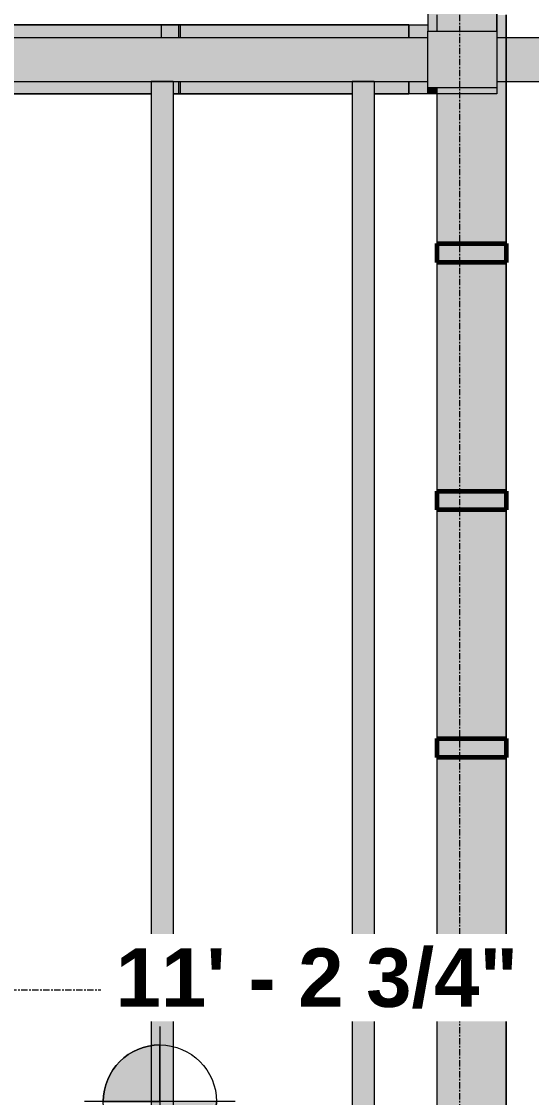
# Model space of a CAD drawing. Header units: inches. Extents: x -3226 to -1722, y 8184 to 8997.
# Drawn here: x -2366.7 to -2326.1, y 8426 to 8511.6 of the extents above; entities that cross this region are included whole.
import ezdxf

# ---------------------------------------------------------------- set-up
doc = ezdxf.new("R2010")
doc.units = ezdxf.units.IN
doc.header["$MEASUREMENT"] = 0
doc.linetypes.add('Grid Line 1_2_', pattern=[0.875, 0.5, -0.125, 0.125, -0.125])
for name, color, linetype, lineweight in [('A-GLAZ-CWMG', 51, 'Continuous', 9), ('A-GLAZ-CWMG-2', 51, 'Continuous', 60), ('G-ANNO-DIMS', 111, 'Continuous', 9), ('S-BEAM', 12, 'Continuous', 9), ('S-BEAM-1', 63, 'Continuous', 9), ('S-BEAM-2', 143, 'Continuous', 9), ('S-COLS', 52, 'Continuous', 9), ('S-COLS-3', 22, 'Continuous', 9), ('S-GRID-1', 1, 'Grid Line 1_2_', 9)]:
    doc.layers.add(name, color=color, linetype=linetype, lineweight=lineweight)
doc.layers.add('A-GLAZ-CWMG-1', color=235, linetype='Continuous', lineweight=9, transparency=0.4)
doc.styles.add('Arial_B', font='arialbd.ttf', dxfattribs={"height": 4.642857})

# ---------------------------------------------------------------- blocks, each defined once
blk = doc.blocks.new('Rectangular Mullion - Stud - Base_Head-1810186-FRAMING - 2ND FLOOR')
at = {"layer": 'A-GLAZ-CWMG-1'}
for points in [[(-2328.087, 8415.183), (-2328.087, 8433.366), (-2333.587, 8433.366), (-2333.587, 8415.183)], [(-2328.087, 8413.683), (-2328.087, 8415.183), (-2333.587, 8415.183), (-2333.587, 8413.683)]]:
    blk.add_hatch(color=256, dxfattribs=at).paths.add_polyline_path(points, flags=0)
at = {"layer": 'A-GLAZ-CWMG'}
for p, q in [((-2333.587, 8415.183), (-2333.587, 8433.366)), ((-2333.587, 8415.183), (-2333.587, 8433.366)), ((-2328.087, 8433.366), (-2328.087, 8415.183)), ((-2328.087, 8415.183), (-2328.087, 8433.366)), ((-2333.587, 8413.683), (-2333.587, 8415.183)), ((-2333.587, 8413.683), (-2333.587, 8415.183)), ((-2328.087, 8415.183), (-2328.087, 8413.683)), ((-2328.087, 8413.683), (-2328.087, 8415.183))]:
    blk.add_line(p, q, dxfattribs=at)
blk = doc.blocks.new('Rectangular Mullion - Stud - Base_Head-V1-FRAMING - 2ND FLOOR')
at = {"layer": 'A-GLAZ-CWMG-1'}
h = blk.add_hatch(color=256, dxfattribs=at)
h.paths.add_polyline_path([(-2328.087, 8493.917), (-2328.087, 8506.819), (-2328.837, 8506.819), (-2328.837, 8505.819), (-2333.587, 8505.819), (-2333.587, 8493.917)], flags=0)
h.paths.add_polyline_path([(-2328.837, 8510.319), (-2328.087, 8510.319), (-2328.087, 8512.101), (-2328.837, 8512.101), (-2328.837, 8510.819)], flags=0)
for points in [[(-2328.087, 8506.819), (-2328.087, 8510.319), (-2328.837, 8510.319), (-2328.837, 8506.819)], [(-2328.087, 8492.417), (-2328.087, 8493.917), (-2333.587, 8493.917), (-2333.587, 8492.417)]]:
    blk.add_hatch(color=256, dxfattribs=at).paths.add_polyline_path(points, flags=0)
at = {"layer": 'A-GLAZ-CWMG'}
for p, q in [((-2333.587, 8510.819), (-2333.587, 8512.101)), ((-2333.587, 8510.819), (-2333.587, 8512.101)), ((-2328.087, 8512.101), (-2328.087, 8493.917)), ((-2328.087, 8493.917), (-2328.087, 8512.101)), ((-2333.587, 8493.917), (-2333.587, 8506.319)), ((-2333.587, 8493.917), (-2333.587, 8506.319)), ((-2333.587, 8492.417), (-2333.587, 8493.917)), ((-2333.587, 8492.417), (-2333.587, 8493.917)), ((-2328.087, 8493.917), (-2328.087, 8492.417)), ((-2328.087, 8492.417), (-2328.087, 8493.917))]:
    blk.add_line(p, q, dxfattribs=at)
blk = doc.blocks.new('Rectangular Mullion - Stud - Vertical-1966273-FRAMING - 2ND FLOOR')
at = {"layer": 'A-GLAZ-CWMG'}
for p, q in [((0, -5.5), (0, 0)), ((0, 0), (1.5, 0)), ((1.5, 0), (1.5, -5.5)), ((1.5, -5.5), (0, -5.5))]:
    blk.add_line(p, q, dxfattribs=at)
at = {"layer": 'A-GLAZ-CWMG-2'}
for p, q in [((1.5, 0), (0, 0)), ((0, 0), (0, -5.5)), ((1.5, -5.5), (1.5, 0)), ((0, -5.5), (1.5, -5.5))]:
    blk.add_line(p, q, dxfattribs=at)
blk = doc.blocks.new('Rectangular Mullion - Stud - Base_Head-1810189-FRAMING - 2ND FLOOR')
at = {"layer": 'A-GLAZ-CWMG-1'}
for points in [[(-2333.587, 8510.819), (-2333.587, 8525.503), (-2334.337, 8525.503), (-2334.337, 8510.819)], [(-2328.837, 8512.101), (-2328.837, 8512.694), (-2329.087, 8512.694), (-2329.087, 8513.601), (-2333.587, 8513.601), (-2333.587, 8512.101), (-2329.087, 8512.101)]]:
    blk.add_hatch(color=256, dxfattribs=at).paths.add_polyline_path(points, flags=0)
h = blk.add_hatch(color=256, dxfattribs=at)
h.paths.add_polyline_path([(-2333.587, 8510.819), (-2328.837, 8510.819), (-2328.837, 8512.101), (-2333.587, 8512.101)], flags=0)
h.paths.add_polyline_path([(-2333.587, 8513.601), (-2329.087, 8513.601), (-2329.087, 8525.503), (-2333.587, 8525.503), (-2333.587, 8513.753)], flags=0)
at = {"layer": 'A-GLAZ-CWMG'}
for p, q in [((-2334.337, 8525.503), (-2334.337, 8510.819)), ((-2334.337, 8525.503), (-2334.337, 8510.819)), ((-2328.837, 8512.101), (-2328.837, 8512.694)), ((-2328.837, 8512.694), (-2328.837, 8512.101)), ((-2328.837, 8510.819), (-2328.837, 8512.101)), ((-2328.837, 8512.101), (-2328.837, 8510.819))]:
    blk.add_line(p, q, dxfattribs=at)
blk = doc.blocks.new('Rectangular Mullion - Stud - Vertical-1967712-FRAMING - 2ND FLOOR')
at = {"layer": 'A-GLAZ-CWMG'}
for p, q in [((-1.5, 5.5), (0, 5.5)), ((-1.5, 4.5), (-1.5, 5.5)), ((0, 5.5), (0, 5)), ((-1.5, 0), (-1.5, 1)), ((0, 0), (-1.5, 0)), ((0, 0.5), (0, 0))]:
    blk.add_line(p, q, dxfattribs=at)
blk = doc.blocks.new('Rectangular Mullion - Stud - Base_Head-1810225-FRAMING - 2ND FLOOR')
at = {"layer": 'A-GLAZ-CWMG'}
for p, q in [((-2335.837, 8511.319), (-2354.02, 8511.319)), ((-2335.837, 8511.319), (-2354.02, 8511.319)), ((-2335.837, 8510.319), (-2335.837, 8511.319)), ((-2335.837, 8511.319), (-2335.837, 8510.319)), ((-2335.837, 8505.819), (-2335.837, 8506.819)), ((-2335.837, 8506.819), (-2335.837, 8505.819)), ((-2354.02, 8505.819), (-2340.337, 8505.819)), ((-2340.337, 8505.819), (-2354.02, 8505.819)), ((-2338.587, 8505.819), (-2335.837, 8505.819)), ((-2335.837, 8505.819), (-2338.587, 8505.819))]:
    blk.add_line(p, q, dxfattribs=at)
blk = doc.blocks.new('Rectangular Mullion - Stud - Base_Head-1810223-FRAMING - 2ND FLOOR')
at = {"layer": 'A-GLAZ-CWMG'}
for p, q in [((-2354.02, 8511.319), (-2373.704, 8511.319)), ((-2354.02, 8511.319), (-2373.704, 8511.319)), ((-2373.704, 8505.819), (-2372.337, 8505.819)), ((-2372.337, 8505.819), (-2373.704, 8505.819)), ((-2370.587, 8505.819), (-2356.337, 8505.819)), ((-2356.337, 8505.819), (-2370.587, 8505.819)), ((-2354.587, 8505.819), (-2354.02, 8505.819)), ((-2354.02, 8505.819), (-2354.587, 8505.819))]:
    blk.add_line(p, q, dxfattribs=at)
blk = doc.blocks.new('Rectangular Mullion - Stud - Vertical-1966697-FRAMING - 2ND FLOOR')
at = {"layer": 'A-GLAZ-CWMG-1'}
h = blk.add_hatch(color=256, dxfattribs=at)
h.paths.add_polyline_path([(-1.5, 0), (0, 0), (0, 1), (-1.5, 1)], flags=0)
h.paths.add_polyline_path([(0, 4.5), (0, 5.5), (-1.5, 5.5), (-1.5, 4.5)], flags=0)
at = {"layer": 'A-GLAZ-CWMG'}
for p, q in [((-1.5, 4.5), (-1.5, 5.5)), ((-1.5, 5.5), (0, 5.5)), ((0, 5.5), (0, 5)), ((-1.5, 0), (-1.5, 1)), ((0, 0), (-1.5, 0)), ((0, 0.5), (0, 0))]:
    blk.add_line(p, q, dxfattribs=at)
blk = doc.blocks.new('Timber-Column - _3_ 2X6s - FINISH GRADE-1961503-FRAMING - 2ND FLOOR')
at = {"layer": 'S-COLS-3'}
blk.add_hatch(color=256, dxfattribs=at).paths.add_polyline_path([(-2.25, -2.75), (2.25, -2.75), (2.25, 2.75), (-2.25, 2.75), (-2.25, 2)], flags=0)
at = {"layer": 'S-COLS'}
for p, q in [((-2.25, -2.75), (-2.25, 2.75)), ((-2.25, 2.75), (2.25, 2.75)), ((2.25, 2.75), (2.25, -2.75)), ((2.25, -2.75), (-2.25, -2.75))]:
    blk.add_line(p, q, dxfattribs=at)
blk = doc.blocks.new('LVL-Laminated Veneer Lumber - _2_-1 3_4_ x 9 1_2_ LVL-2000759-FRAMING - 2ND FLOOR')
at = {"layer": 'S-BEAM-1'}
h = blk.add_hatch(color=256, dxfattribs=at)
h.paths.add_polyline_path([(51.504, -1.75), (65.75, -1.75), (65.75, 1.75), (32.5, 1.75), (32.5, -1.75)], flags=0)
h.paths.add_polyline_path([(-65.062, -1.75), (26.25, -1.75), (26.25, 1.75), (-65.062, 1.75)], flags=0)
at = {"layer": 'S-BEAM'}
for p, q in [((-65.062, 1.75), (26.25, 1.75)), ((31.75, 1.75), (32.5, 1.75)), ((32.5, 1.75), (65.75, 1.75)), ((-65.062, -1.75), (26.25, -1.75)), ((31.75, -1.75), (32.5, -1.75)), ((32.5, -1.75), (65.75, -1.75))]:
    blk.add_line(p, q, dxfattribs=at)
blk = doc.blocks.new('Plywood Web Joist - 9 1_2_ TJI110 _ 16_ O_C_-2020598-FRAMING - 2ND FLOOR')
at = {"layer": 'S-BEAM-2'}
h = blk.add_hatch(color=256, dxfattribs=at)
h.paths.add_polyline_path([(63.875, -0.875), (63.875, 0.875), (41.875, 0.875), (41.875, -0.875)], flags=0)
h.paths.add_polyline_path([(36.375, -0.875), (36.375, 0.875), (-63.875, 0.875), (-63.875, -0.875), (7.779, -0.875)], flags=0)
at = {"layer": 'S-BEAM'}
for p, q in [((-63.875, 0.875), (-63.875, -0.875)), ((-63.875, 0.875), (36.375, 0.875)), ((-63.875, -0.875), (36.375, -0.875))]:
    blk.add_line(p, q, dxfattribs=at)
blk = doc.blocks.new('Rectangular Mullion - Stud - Base_Head-1966215-FRAMING - 2ND FLOOR')
at = {"layer": 'A-GLAZ-CWMG'}
for p, q in [((-2333.587, 8415.183), (-2333.587, 8433.366)), ((-2333.587, 8415.183), (-2333.587, 8433.366)), ((-2328.087, 8433.366), (-2328.087, 8415.183)), ((-2328.087, 8415.183), (-2328.087, 8433.366)), ((-2333.587, 8413.683), (-2333.587, 8415.183)), ((-2333.587, 8413.683), (-2333.587, 8415.183)), ((-2328.087, 8415.183), (-2328.087, 8413.683)), ((-2328.087, 8413.683), (-2328.087, 8415.183))]:
    blk.add_line(p, q, dxfattribs=at)
blk = doc.blocks.new('Rectangular Mullion - Stud - Base_Head-V19-FRAMING - 2ND FLOOR')
at = {"layer": 'A-GLAZ-CWMG'}
for p, q in [((-2333.587, 8510.819), (-2333.587, 8512.101)), ((-2333.587, 8510.819), (-2333.587, 8512.101)), ((-2328.087, 8512.101), (-2328.087, 8493.917)), ((-2328.087, 8493.917), (-2328.087, 8512.101)), ((-2333.587, 8493.917), (-2333.587, 8506.319)), ((-2333.587, 8493.917), (-2333.587, 8506.319)), ((-2333.587, 8492.417), (-2333.587, 8493.917)), ((-2333.587, 8492.417), (-2333.587, 8493.917)), ((-2328.087, 8493.917), (-2328.087, 8492.417)), ((-2328.087, 8492.417), (-2328.087, 8493.917))]:
    blk.add_line(p, q, dxfattribs=at)
blk = doc.blocks.new('Rectangular Mullion - Stud - Vertical-1966622-FRAMING - 2ND FLOOR')
at = {"layer": 'A-GLAZ-CWMG-1'}
for points in [[(0, 0), (-0.5, 0), (-0.5, -4.75), (0, -4.75)], [(0, -4.75), (-0.5, -4.75), (-0.5, -5.5), (0, -5.5)]]:
    blk.add_hatch(color=256, dxfattribs=at).paths.add_polyline_path(points, flags=0)
at = {"layer": 'A-GLAZ-CWMG'}
for p, q in [((-0.5, 0), (0, 0)), ((0, 0), (0, -4.75)), ((0, -4.75), (0, -5.5)), ((0, -5.5), (-0.5, -5.5))]:
    blk.add_line(p, q, dxfattribs=at)
blk = doc.blocks.new('Rectangular Mullion - Stud - Base_Head-1966659-FRAMING - 2ND FLOOR')
at = {"layer": 'A-GLAZ-CWMG'}
for p, q in [((-2354.02, 8511.319), (-2335.837, 8511.319)), ((-2354.02, 8511.319), (-2335.837, 8511.319)), ((-2335.837, 8510.319), (-2335.837, 8511.319)), ((-2335.837, 8511.319), (-2335.837, 8510.319)), ((-2335.837, 8505.819), (-2335.837, 8506.819)), ((-2335.837, 8506.819), (-2335.837, 8505.819)), ((-2340.337, 8505.819), (-2354.02, 8505.819)), ((-2354.02, 8505.819), (-2340.337, 8505.819)), ((-2335.837, 8505.819), (-2338.587, 8505.819)), ((-2338.587, 8505.819), (-2335.837, 8505.819))]:
    blk.add_line(p, q, dxfattribs=at)
blk = doc.blocks.new('Rectangular Mullion - Stud - Base_Head-1966660-FRAMING - 2ND FLOOR')
at = {"layer": 'A-GLAZ-CWMG'}
for p, q in [((-2373.704, 8511.319), (-2354.02, 8511.319)), ((-2373.704, 8511.319), (-2354.02, 8511.319)), ((-2372.337, 8505.819), (-2373.704, 8505.819)), ((-2373.704, 8505.819), (-2372.337, 8505.819)), ((-2356.337, 8505.819), (-2370.587, 8505.819)), ((-2370.587, 8505.819), (-2356.337, 8505.819)), ((-2354.02, 8505.819), (-2354.587, 8505.819)), ((-2354.587, 8505.819), (-2354.02, 8505.819))]:
    blk.add_line(p, q, dxfattribs=at)
blk = doc.blocks.new('Rectangular Mullion - Stud - Base_Head-V21-FRAMING - 2ND FLOOR')
at = {"layer": 'A-GLAZ-CWMG-1'}
h = blk.add_hatch(color=256, dxfattribs=at)
h.paths.add_polyline_path([(-2354.02, 8505.819), (-2340.337, 8505.819), (-2340.337, 8506.819), (-2354.02, 8506.819)], flags=0)
h.paths.add_polyline_path([(-2338.587, 8505.819), (-2335.837, 8505.819), (-2335.837, 8506.819), (-2338.587, 8506.819)], flags=0)
h.paths.add_polyline_path([(-2354.02, 8510.319), (-2335.837, 8510.319), (-2335.837, 8511.319), (-2354.02, 8511.319)], flags=0)
at = {"layer": 'A-GLAZ-CWMG'}
for p, q in [((-2335.837, 8511.319), (-2354.02, 8511.319)), ((-2335.837, 8511.319), (-2354.02, 8511.319)), ((-2335.837, 8510.319), (-2335.837, 8511.319)), ((-2335.837, 8511.319), (-2335.837, 8510.319)), ((-2335.837, 8505.819), (-2335.837, 8506.819)), ((-2335.837, 8506.819), (-2335.837, 8505.819)), ((-2354.02, 8505.819), (-2340.337, 8505.819)), ((-2340.337, 8505.819), (-2354.02, 8505.819)), ((-2338.587, 8505.819), (-2335.837, 8505.819)), ((-2335.837, 8505.819), (-2338.587, 8505.819))]:
    blk.add_line(p, q, dxfattribs=at)
blk = doc.blocks.new('Rectangular Mullion - Stud - Base_Head-V22-FRAMING - 2ND FLOOR')
at = {"layer": 'A-GLAZ-CWMG-1'}
h = blk.add_hatch(color=256, dxfattribs=at)
h.paths.add_polyline_path([(-2370.587, 8505.819), (-2356.337, 8505.819), (-2356.337, 8506.819), (-2370.587, 8506.819)], flags=0)
h.paths.add_polyline_path([(-2373.704, 8505.819), (-2372.337, 8505.819), (-2372.337, 8506.819), (-2373.704, 8506.819)], flags=0)
h.paths.add_polyline_path([(-2360.827, 8510.319), (-2355.52, 8510.319), (-2355.52, 8511.319), (-2373.704, 8511.319), (-2373.704, 8510.319)], flags=0)
at = {"layer": 'A-GLAZ-CWMG'}
for p, q in [((-2354.02, 8511.319), (-2373.704, 8511.319)), ((-2354.02, 8511.319), (-2373.704, 8511.319)), ((-2373.704, 8505.819), (-2372.337, 8505.819)), ((-2372.337, 8505.819), (-2373.704, 8505.819)), ((-2370.587, 8505.819), (-2356.337, 8505.819)), ((-2356.337, 8505.819), (-2370.587, 8505.819)), ((-2354.587, 8505.819), (-2354.02, 8505.819)), ((-2354.02, 8505.819), (-2354.587, 8505.819))]:
    blk.add_line(p, q, dxfattribs=at)
blk = doc.blocks.new('Rectangular Mullion - Stud - Vertical-1967735-FRAMING - 2ND FLOOR')
at = {"layer": 'A-GLAZ-CWMG-1'}
h = blk.add_hatch(color=256, dxfattribs=at)
h.paths.add_polyline_path([(0, 0), (0, 1), (0.566, 1), (0.566, 0)], flags=0)
h.paths.add_polyline_path([(1.5, 4.5), (0, 4.5), (0, 5.5), (1.5, 5.5)], flags=0)
at = {"layer": 'A-GLAZ-CWMG'}
for p, q in [((1.5, 5.5), (0, 5.5)), ((0, 5.5), (0, 4.5)), ((0.125, 5.5), (0, 5.5)), ((0, 5.5), (0, 4.5)), ((1.5, 5.5), (0.125, 5.5)), ((0.125, 4.5), (0.125, 5.5)), ((1.5, 4.5), (1.5, 5.5)), ((1.5, 4.5), (1.5, 5.5)), ((0, 1), (0, 0)), ((0, 1), (0, 0)), ((0.125, 0), (0.125, 1)), ((0, 0), (0.566, 0)), ((0, 0), (0.125, 0)), ((0.125, 0), (0.566, 0))]:
    blk.add_line(p, q, dxfattribs=at)
blk = doc.blocks.new('Spot Elevations - Spot Elevation - Target Filled-1560264-FRAMING - 2ND FLOOR')
at = {"layer": 'G-ANNO-DIMS'}
h = blk.add_hatch(color=256, dxfattribs=at)
edge = h.paths.add_edge_path(flags=0)
edge.add_line((0, 0), (-0.0938, 0))
edge.add_arc((0, 0), 0.0938, 90, 180, ccw=False)
edge.add_line((0, 0.0938), (0, 0))
h = blk.add_hatch(color=256, dxfattribs=at)
edge = h.paths.add_edge_path(flags=0)
edge.add_line((0, 0), (0.0938, 0))
edge.add_arc((0, 0), 0.0937, 270, 360, ccw=False)
edge.add_line((0, -0.0938), (0, 0))
for p, q in [((0, 0.1244), (0, -0.125)), ((0, 0), (0, 0.0938)), ((0.125, 0), (-0.125, 0)), ((-0.0938, 0), (0, 0)), ((0, 0), (0, -0.0938)), ((0.0938, 0), (0, 0))]:
    blk.add_line(p, q, dxfattribs=at)
blk.add_circle((0, 0), 0.0938, dxfattribs=at)
for radius, start, end in [(0.0938, 90, 180), (0.0937, 270, 360)]:
    blk.add_arc((0, 0), radius, start, end, dxfattribs=at)

msp = doc.modelspace()

# ---------------------------------------------------------------- linework, layer by layer
at = {"layer": 'S-GRID-1'}
for p, q in [((-2331.77418, 8230.72963), (-2331.77418, 8939.78738)), ((-3180.4175, 8434.56938), (-1746.22664, 8434.56938))]:
    msp.add_line(p, q, dxfattribs=at)

# ---------------------------------------------------------------- block references
at = {"layer": 'A-GLAZ-CWMG'}
for name, p in [('Rectangular Mullion - Stud - Base_Head-1810189-FRAMING - 2ND FLOOR', (0, 0)), ('Rectangular Mullion - Stud - Base_Head-1810223-FRAMING - 2ND FLOOR', (0, 0)), ('Rectangular Mullion - Stud - Base_Head-1966660-FRAMING - 2ND FLOOR', (0, 0)), ('Rectangular Mullion - Stud - Base_Head-V22-FRAMING - 2ND FLOOR', (0, 0)), ('Rectangular Mullion - Stud - Base_Head-1810225-FRAMING - 2ND FLOOR', (0, 0)), ('Rectangular Mullion - Stud - Base_Head-1966659-FRAMING - 2ND FLOOR', (0, 0)), ('Rectangular Mullion - Stud - Base_Head-V21-FRAMING - 2ND FLOOR', (0, 0)), ('Rectangular Mullion - Stud - Vertical-1967712-FRAMING - 2ND FLOOR', (-2334.33668, 8505.81938)), ('Rectangular Mullion - Stud - Vertical-1966697-FRAMING - 2ND FLOOR', (-2334.33668, 8505.81938)), ('Rectangular Mullion - Stud - Base_Head-V1-FRAMING - 2ND FLOOR', (0, 0)), ('Rectangular Mullion - Stud - Base_Head-V19-FRAMING - 2ND FLOOR', (0, 0)), ('Rectangular Mullion - Stud - Base_Head-1810186-FRAMING - 2ND FLOOR', (0, 59.05078)), ('Rectangular Mullion - Stud - Base_Head-1966215-FRAMING - 2ND FLOOR', (0, 59.05078)), ('Rectangular Mullion - Stud - Base_Head-1810186-FRAMING - 2ND FLOOR', (0, 39.36719)), ('Rectangular Mullion - Stud - Base_Head-1966215-FRAMING - 2ND FLOOR', (0, 39.36719)), ('Rectangular Mullion - Stud - Base_Head-1810186-FRAMING - 2ND FLOOR', (0, 19.68359)), ('Rectangular Mullion - Stud - Base_Head-1966215-FRAMING - 2ND FLOOR', (0, 19.68359)), ('Rectangular Mullion - Stud - Base_Head-1810186-FRAMING - 2ND FLOOR', (0, 0)), ('Rectangular Mullion - Stud - Base_Head-1966215-FRAMING - 2ND FLOOR', (0, 0))]:
    msp.add_blockref(name, p, dxfattribs=at)
at = {"layer": 'A-GLAZ-CWMG', "extrusion": (0, 0, -1)}
msp.add_blockref('Rectangular Mullion - Stud - Vertical-1967735-FRAMING - 2ND FLOOR', (2354.02028, 8505.81938), dxfattribs=at)
at = {"layer": 'A-GLAZ-CWMG', "rotation": 269.9999999999317}
msp.add_blockref('Rectangular Mullion - Stud - Vertical-1966622-FRAMING - 2ND FLOOR', (-2328.83668, 8505.81938), dxfattribs=at)
at = {"layer": 'A-GLAZ-CWMG', "extrusion": (0, 0, -1), "rotation": 90.00000000006838}
for p in [(2328.08668, 8492.41704), (2328.08668, 8472.73344), (2328.08668, 8453.04985), (2328.08668, 8433.36626)]:
    msp.add_blockref('Rectangular Mullion - Stud - Vertical-1966273-FRAMING - 2ND FLOOR', p, dxfattribs=at)
at = {"layer": 'G-ANNO-DIMS', "xscale": 47.99999999999997, "yscale": 47.99999999999997, "zscale": 47.99999999999997}
msp.add_blockref('Spot Elevations - Spot Elevation - Target Filled-1560264-FRAMING - 2ND FLOOR', (-2355.64179, 8425.68611), dxfattribs=at)
at = {"layer": 'S-BEAM'}
msp.add_blockref('LVL-Laminated Veneer Lumber - _2_-1 3_4_ x 9 1_2_ LVL-2000759-FRAMING - 2ND FLOOR', (-2360.58668, 8508.56938), dxfattribs=at)
at = {"layer": 'S-BEAM', "rotation": 269.9999999999999}
for p in [(-2355.46168, 8442.94438), (-2339.46168, 8442.94438)]:
    msp.add_blockref('Plywood Web Joist - 9 1_2_ TJI110 _ 16_ O_C_-2020598-FRAMING - 2ND FLOOR', p, dxfattribs=at)
at = {"layer": 'S-COLS', "rotation": 90.00000000000007}
msp.add_blockref('Timber-Column - _3_ 2X6s - FINISH GRADE-1961503-FRAMING - 2ND FLOOR', (-2331.58668, 8508.56938), dxfattribs=at)

# ---------------------------------------------------------------- next in the draw order: texts
at = {"layer": 'G-ANNO-DIMS', "insert": (-2359.15973, 8437.85935), "char_height": 4.6428571, "width": 37.2430416, "attachment_point": 1, "line_spacing_factor": 0.941778, "style": 'Arial_B', "bg_fill": 3, "box_fill_scale": 1.25, "bg_fill_color": 256, "bg_fill_true_color": 13158600, "bg_fill_transparency": 0}
msp.add_mtext('11\' - 2 3/4"', dxfattribs=at)

doc.saveas('drawing.dxf')
